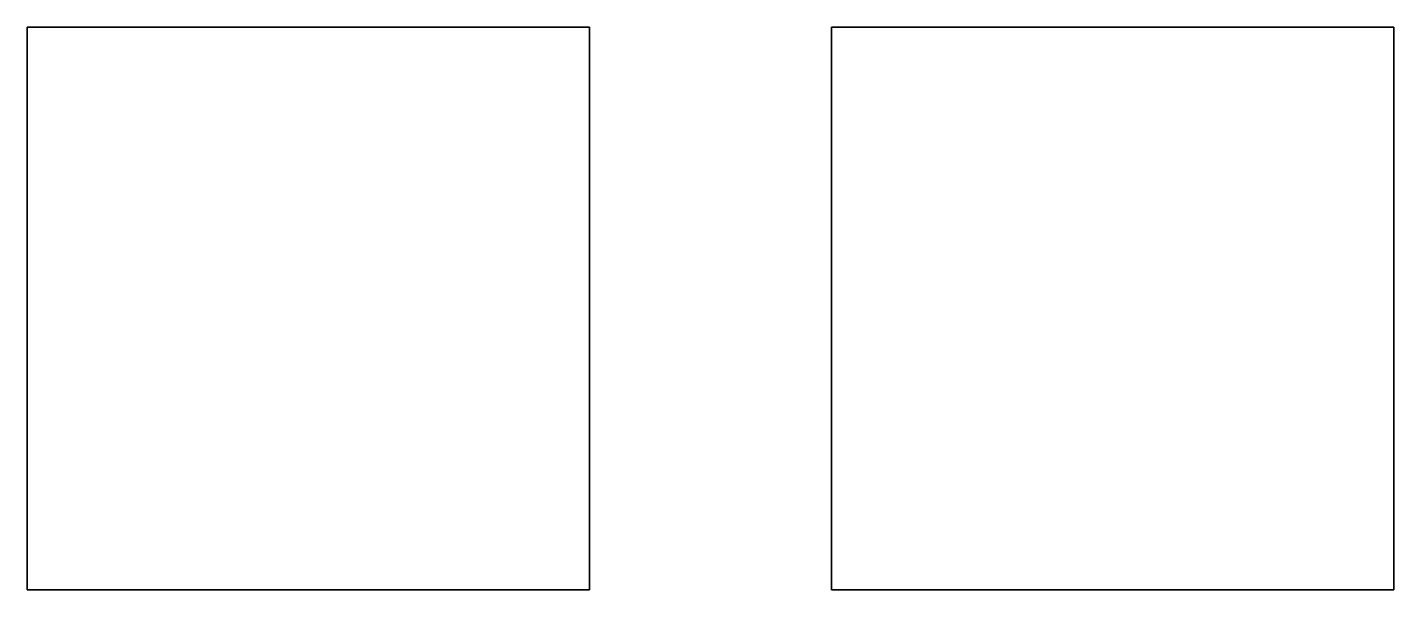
# Model space of a CAD drawing. Header units: millimetres. Extents: x -1.2 to 3, y -3.1 to 7.
# Drawn here: x 0.57 to 3, y 6 to 7 of the extents above; entities that cross this region are included whole.
import ezdxf

# ---------------------------------------------------------------- set-up
doc = ezdxf.new("R2010")
doc.units = ezdxf.units.MM

msp = doc.modelspace()

# ---------------------------------------------------------------- linework, layer by layer
for points in [[(1.57, 7, -0.57), (1.57, 7, -1.57), (0.57, 7, -1.57), (0.57, 7, -0.57)], [(1.57, 7, -1.57), (1.57, 6, -1.57), (0.57, 6, -1.57), (0.57, 7, -1.57)], [(0.57, 7, -1.57), (0.57, 6, -1.57), (0.57, 6, -0.57), (0.57, 7, -0.57)], [(0.57, 7, -0.57), (0.57, 6, -0.57), (1.57, 6, -0.57), (1.57, 7, -0.57)], [(1.57, 6, -0.57), (1.57, 6, -1.57), (1.57, 7, -1.57), (1.57, 7, -0.57)], [(3, 7, -1.57), (3, 6, -1.57), (2, 6, -1.57), (2, 7, -1.57)], [(2, 7, -1.57), (2, 6, -1.57), (3, 6, -1.57), (3, 7, -1.57)], [(0.57, 6, -0.57), (0.57, 6, -1.57), (1.57, 6, -1.57), (1.57, 6, -0.57)]]:
    msp.add_3dface(points)

doc.saveas('drawing.dxf')
